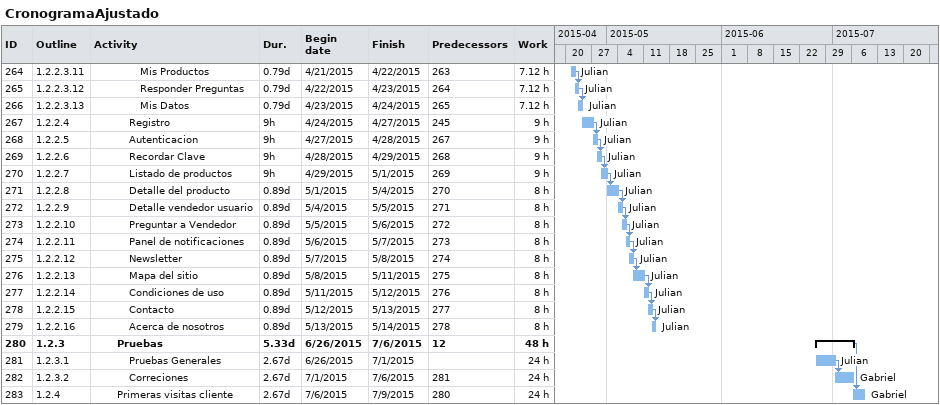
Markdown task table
CronogramaAjustado

| ID | WBS | Task | Duration | Start | Finish | Predecessors | Resources | Work (h) |
|---|---|---|---|---|---|---|---|---|
| 264 | 1.2.2.3.11 | Mis Productos | 0.79d | 2015-04-21 | 2015-04-22 | 263 | Julian | 7.12 |
| 265 | 1.2.2.3.12 | Responder Preguntas | 0.79d | 2015-04-22 | 2015-04-23 | 264 | Julian | 7.12 |
| 266 | 1.2.2.3.13 | Mis Datos | 0.79d | 2015-04-23 | 2015-04-24 | 265 | Julian | 7.12 |
| 267 | 1.2.2.4 | Registro | 9h | 2015-04-24 | 2015-04-27 | 245 | Julian | 9 |
| 268 | 1.2.2.5 | Autenticacion | 9h | 2015-04-27 | 2015-04-28 | 267 | Julian | 9 |
| 269 | 1.2.2.6 | Recordar Clave | 9h | 2015-04-28 | 2015-04-29 | 268 | Julian | 9 |
| 270 | 1.2.2.7 | Listado de productos | 9h | 2015-04-29 | 2015-05-01 | 269 | Julian | 9 |
| 271 | 1.2.2.8 | Detalle del producto | 0.89d | 2015-05-01 | 2015-05-04 | 270 | Julian | 8 |
| 272 | 1.2.2.9 | Detalle vendedor usuario | 0.89d | 2015-05-04 | 2015-05-05 | 271 | Julian | 8 |
| 273 | 1.2.2.10 | Preguntar a Vendedor | 0.89d | 2015-05-05 | 2015-05-06 | 272 | Julian | 8 |
| 274 | 1.2.2.11 | Panel de notificaciones | 0.89d | 2015-05-06 | 2015-05-07 | 273 | Julian | 8 |
| 275 | 1.2.2.12 | Newsletter | 0.89d | 2015-05-07 | 2015-05-08 | 274 | Julian | 8 |
| 276 | 1.2.2.13 | Mapa del sitio | 0.89d | 2015-05-08 | 2015-05-11 | 275 | Julian | 8 |
| 277 | 1.2.2.14 | Condiciones de uso | 0.89d | 2015-05-11 | 2015-05-12 | 276 | Julian | 8 |
| 278 | 1.2.2.15 | Contacto | 0.89d | 2015-05-12 | 2015-05-13 | 277 | Julian | 8 |
| 279 | 1.2.2.16 | Acerca de nosotros | 0.89d | 2015-05-13 | 2015-05-14 | 278 | Julian | 8 |
| 280 | 1.2.3 | **Pruebas** | 5.33d | 2015-06-26 | 2015-07-06 | 12 |  | 48 |
| 281 | 1.2.3.1 | Pruebas Generales | 2.67d | 2015-06-26 | 2015-07-01 |  | Julian | 24 |
| 282 | 1.2.3.2 | Correciones | 2.67d | 2015-07-01 | 2015-07-06 | 281 | Gabriel | 24 |
| 283 | 1.2.4 | Primeras visitas cliente | 2.67d | 2015-07-06 | 2015-07-09 | 280 | Gabriel | 24 |
